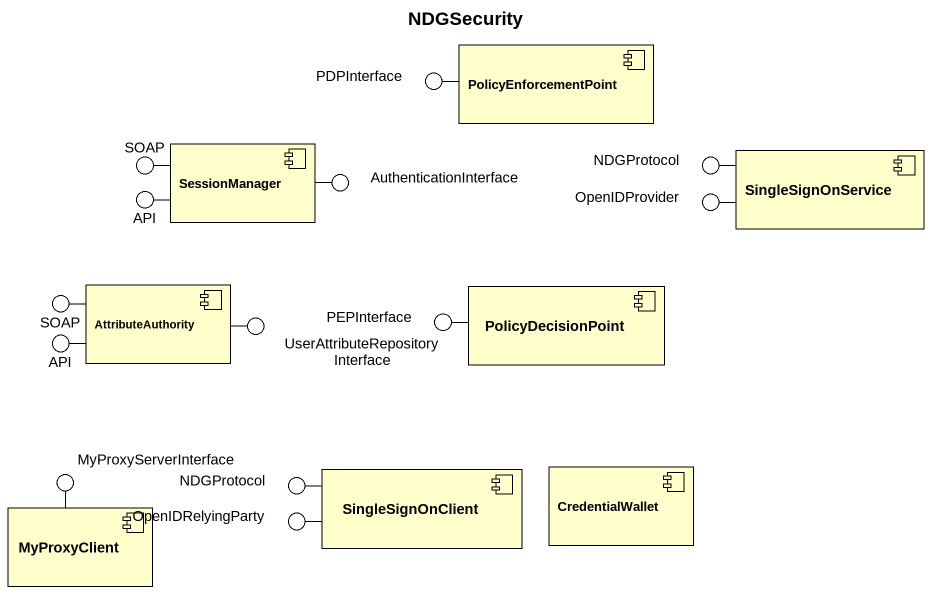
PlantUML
@startuml
title NDGSecurity
() PDPInterface
component PolicyEnforcementPoint
component SessionManager
component SingleSignOnService
() SOAP
() API
() AuthenticationInterface
() NDGProtocol
() OpenIDProvider
() "SOAP" as SOAP_2
component AttributeAuthority
() "UserAttributeRepositoryInterface" as UserAttributeRepositoryInter
() PEPInterface
component PolicyDecisionPoint
() "API" as API_2
component MyProxyClient
() MyProxyServerInterface
() "NDGProtocol" as NDGProtocol_2
component SingleSignOnClient
component CredentialWallet
() OpenIDRelyingParty
PolicyEnforcementPoint -left- PDPInterface
SessionManager -left- SOAP
SessionManager -left- API
SessionManager -right- AuthenticationInterface
SingleSignOnService -left- NDGProtocol
SingleSignOnService -left- OpenIDProvider
AttributeAuthority -left- SOAP_2
AttributeAuthority -right- UserAttributeRepositoryInter
PolicyDecisionPoint -left- PEPInterface
AttributeAuthority -left- API_2
MyProxyClient -up- MyProxyServerInterface
SingleSignOnClient -left- NDGProtocol_2
SingleSignOnClient -left- OpenIDRelyingParty
@enduml
